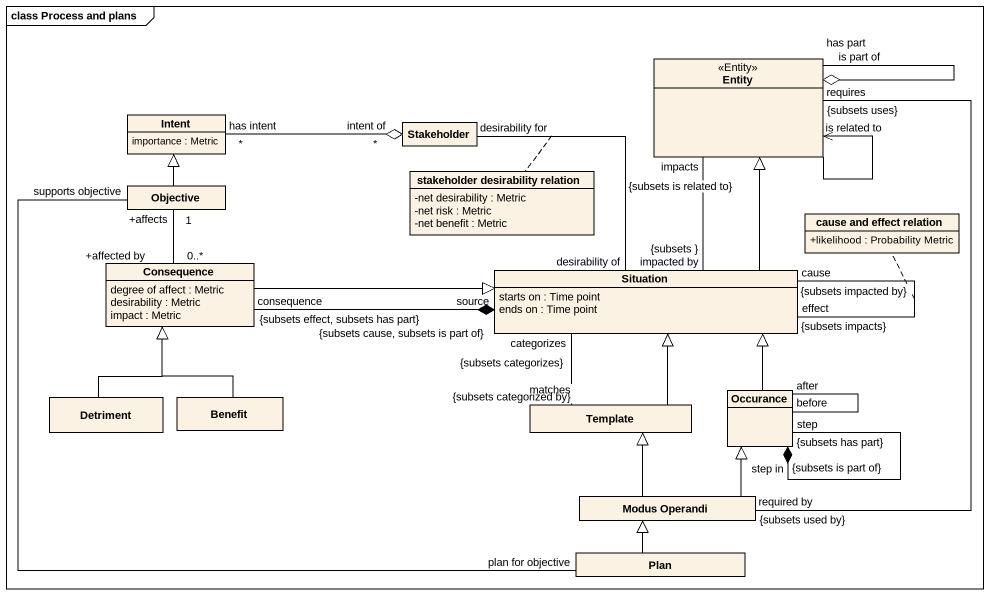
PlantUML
@startuml
mainframe class Process and plans
hide circle
hide empty members
skinparam classAttributeIconSize 0
class "Entity" as Entity_ <<Entity>>
class Intent {
  importance : Metric
}
class Stakeholder
class Objective
class "stakeholder desirability relation" as stakeholder_desirability {
  -net desirability : Metric
  -net risk : Metric
  -net benefit : Metric
}
class "cause and effect relation" as cause_and_effect_relation {
  +likelihood : Probability Metric
}
class Consequence {
  degree of affect : Metric
  desirability : Metric
  impact : Metric
}
class Situation {
  starts on : Time point
  ends on : Time point
}
class Detriment
class Benefit
class Template
class Occurance
class "Modus Operandi" as Modus_Operandi
class Plan
Entity_ "is part of" o-- "has part" Entity_
Entity_ --> "is related to" Entity_
Stakeholder "intent of\n*" o-left- "has intent\n*" Intent
Stakeholder "desirability for" -- "desirability of" Situation
(Stakeholder, Situation) .. stakeholder_desirability
Objective -up-|> Intent
Consequence "+affected by\n0..*" -up- "+affects\n1" Objective
Consequence -right-|> Situation
Situation -up-|> Entity_
Situation "impacted by\n{subsets }" -up- "impacts\n{subsets is related to}" Entity_
Situation "source\n{subsets cause, subsets is part of}" *-left- "consequence\n{subsets effect, subsets has part}" Consequence
Situation "effect\n{subsets impacts}" -- "cause\n{subsets impacted by}" Situation
(Situation, Situation) .. cause_and_effect_relation
Detriment -up-|> Consequence
Benefit -up-|> Consequence
Template "matches\n{subsets categorized by}" -up- "categorizes\n{subsets categorizes}" Situation
Template -up-|> Situation
Occurance -up-|> Situation
Occurance "before" -- "after" Occurance
Occurance "step in\n{subsets is part of}" *-- "step\n{subsets has part}" Occurance
Modus_Operandi "required by\n{subsets used by}" -up- "requires\n{subsets uses}" Entity_
Modus_Operandi -up-|> Template
Modus_Operandi -up-|> Occurance
Plan "plan for objective" -up- "supports objective" Objective
Plan -up-|> Modus_Operandi
@enduml
